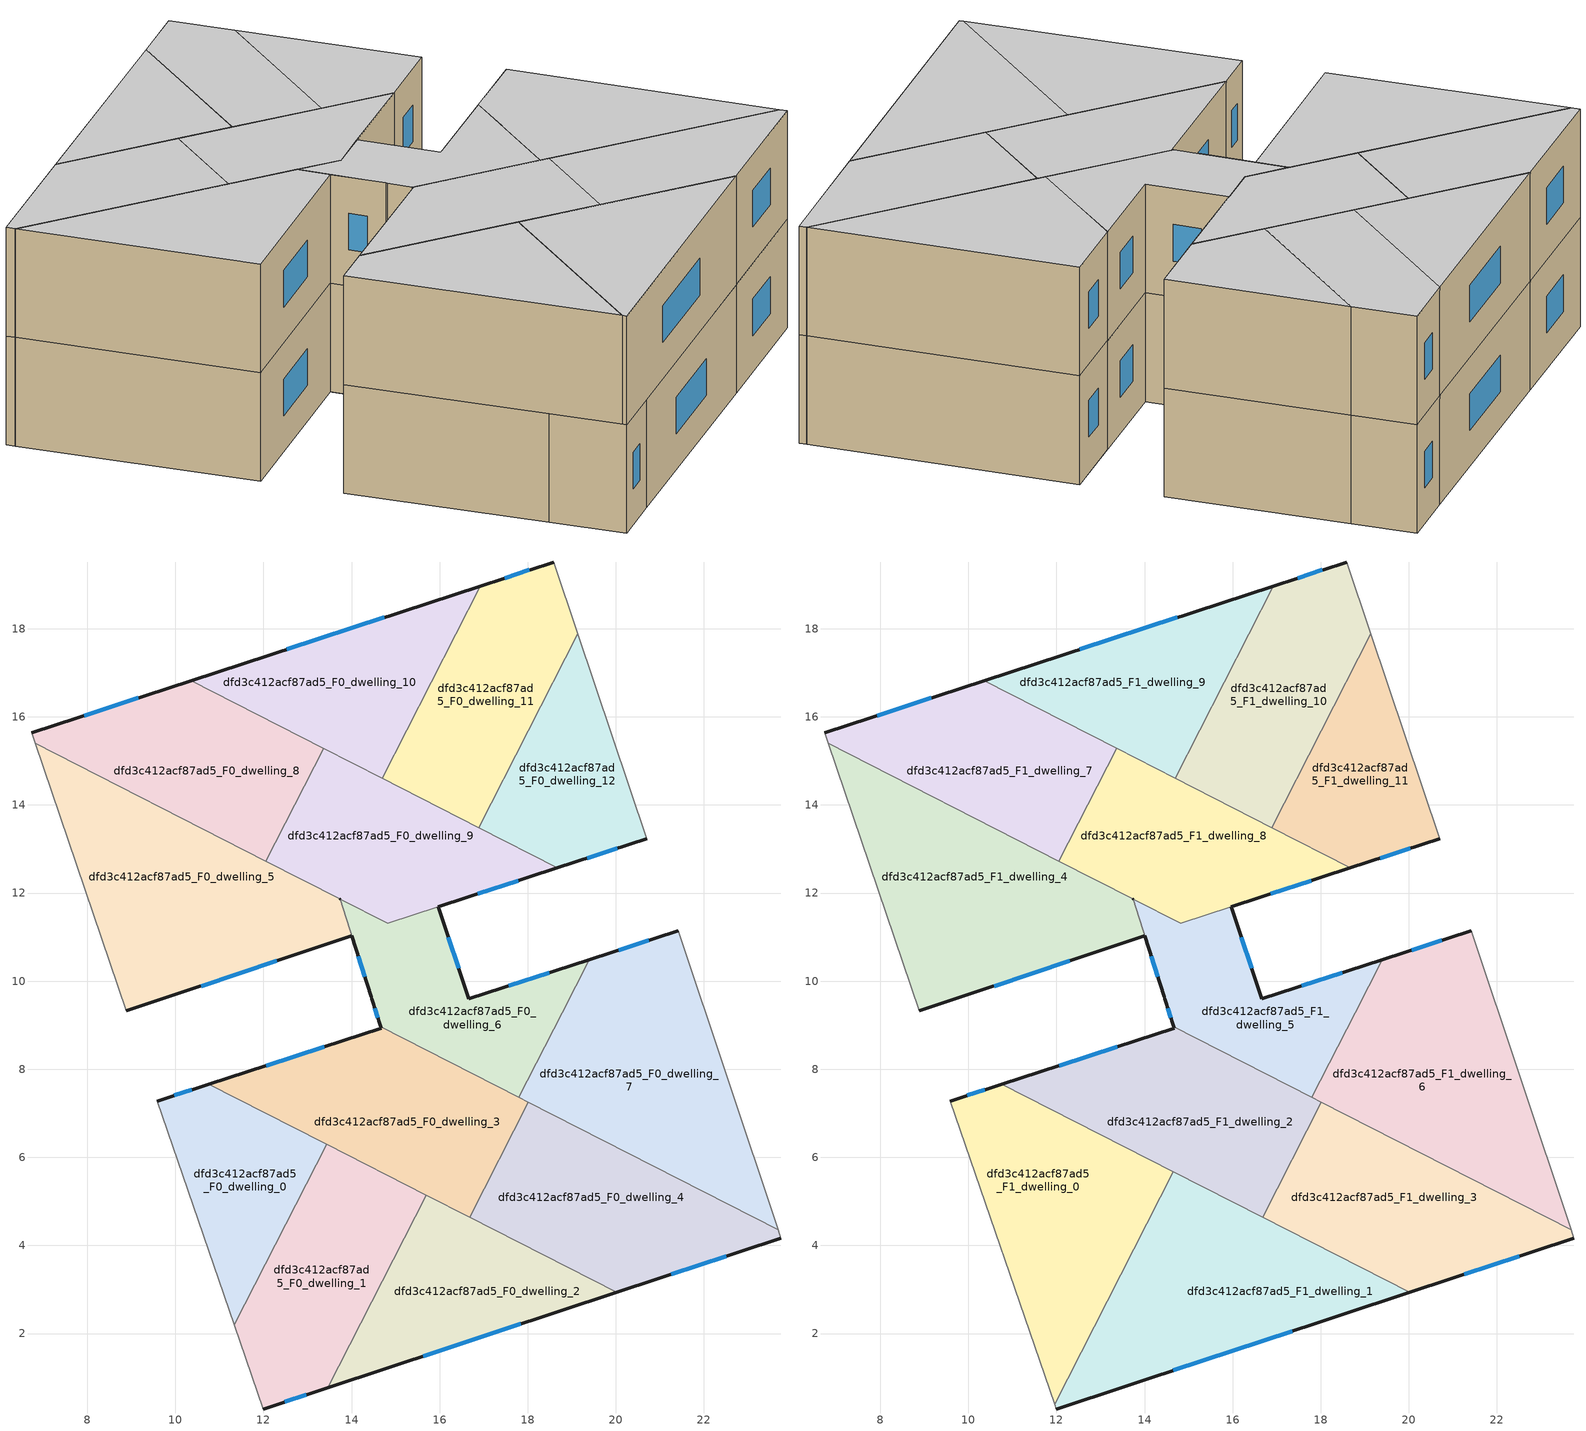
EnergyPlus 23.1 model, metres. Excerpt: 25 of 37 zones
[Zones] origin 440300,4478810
dfd3c412acf87ad5_F0_dwelling_0
 floor ground (EU_floor_Construction): 13.35,6.34 13.43,6.29 11.34,2.2 9.59,7.28 10.76,7.66 z0
 wall outside (EU_wall_Construction): 10.76,7.66 9.59,7.28 z0:3
 wall to dfd3c412acf87ad5_F0_dwelling_1 (EU_wall_Construction): 11.34,2.2 13.43,6.29 z0:3
 wall adiabatic (EU_wall_Construction): 9.59,7.28 11.34,2.2 z0:3
 wall to dfd3c412acf87ad5_F0_dwelling_3 (EU_wall_Construction): 13.43,6.3 13.35,6.34 10.76,7.66 z0:3
 window (EU_Window_Construction): 10.37,7.53 9.98,7.4 z0.99:2.01
dfd3c412acf87ad5_F0_dwelling_1
 floor ground (EU_floor_Construction): 15.69,5.14 13.46,0.77 12,0.29 11.34,2.2 13.43,6.29 z0
 wall outside (EU_wall_Construction): 12,0.29 13.46,0.77 z0:3
 wall adiabatic (EU_wall_Construction): 11.34,2.2 12,0.29 z0:3
 wall to dfd3c412acf87ad5_F0_dwelling_2 (EU_wall_Construction): 13.46,0.77 15.69,5.14 z0:3
 wall to dfd3c412acf87ad5_F0_dwelling_3 (EU_wall_Construction): 15.69,5.14 13.43,6.29 z0:3
 window (EU_Window_Construction): 12.48,0.45 12.97,0.61 z0.99:2.01
dfd3c412acf87ad5_F0_dwelling_10
 floor ground (EU_floor_Construction): 16.92,18.97 14.69,14.61 10.36,16.82 z0
 wall outside (EU_wall_Construction): 16.92,18.97 10.36,16.82 z0:3
 wall to dfd3c412acf87ad5_F0_dwelling_11 (EU_wall_Construction): 14.69,14.61 16.92,18.97 z0:3
 wall to dfd3c412acf87ad5_F0_dwelling_8 (EU_wall_Construction): 10.36,16.82 13.36,15.29 z0:3
 wall to dfd3c412acf87ad5_F0_dwelling_9 (EU_wall_Construction): 13.36,15.29 14.69,14.61 z0:3
 window (EU_Window_Construction): 14.75,18.26 12.53,17.53 z0.99:2.01
dfd3c412acf87ad5_F0_dwelling_11
 floor ground (EU_floor_Construction): 18.59,19.52 19.14,17.88 16.89,13.49 14.69,14.61 16.92,18.97 z0
 wall outside (EU_wall_Construction): 18.59,19.52 16.92,18.97 z0:3
 wall adiabatic (EU_wall_Construction): 19.14,17.88 18.59,19.52 z0:3
 wall to dfd3c412acf87ad5_F0_dwelling_12 (EU_wall_Construction): 16.89,13.49 19.14,17.88 z0:3
 wall to dfd3c412acf87ad5_F0_dwelling_9 (EU_wall_Construction): 14.69,14.61 16.89,13.49 z0:3
 window (EU_Window_Construction): 18.03,19.34 17.47,19.15 z0.99:2.01
dfd3c412acf87ad5_F0_dwelling_12
 floor ground (EU_floor_Construction): 19.14,17.88 20.71,13.24 18.67,12.57 16.89,13.49 z0
 wall outside (EU_wall_Construction): 18.67,12.57 20.71,13.24 z0:3
 wall adiabatic (EU_wall_Construction): 20.71,13.24 19.14,17.88 z0:3
 wall to dfd3c412acf87ad5_F0_dwelling_9 (EU_wall_Construction): 16.89,13.49 18.67,12.57 z0:3
 window (EU_Window_Construction): 19.35,12.79 20.03,13.02 z0.99:2.01
dfd3c412acf87ad5_F0_dwelling_2
 floor ground (EU_floor_Construction): 20.02,2.93 13.46,0.77 15.69,5.14 z0
 wall outside (EU_wall_Construction): 13.46,0.77 20.02,2.93 z0:3
 wall to dfd3c412acf87ad5_F0_dwelling_4 (EU_wall_Construction): 20.02,2.93 16.68,4.64 z0:3
 wall to dfd3c412acf87ad5_F0_dwelling_3 (EU_wall_Construction): 16.68,4.64 15.69,5.14 z0:3
 window (EU_Window_Construction): 15.63,1.49 17.84,2.22 z0.99:2.01
dfd3c412acf87ad5_F0_dwelling_3
 floor ground (EU_floor_Construction): 18.02,7.25 16.68,4.64 10.76,7.66 14.67,8.93 14.66,8.96 z0
 wall outside (EU_wall_Construction): 14.66,8.96 14.67,8.93 10.76,7.66 z0:3
 wall to dfd3c412acf87ad5_F0_dwelling_4 (EU_wall_Construction): 16.68,4.64 18.02,7.25 z0:3
 wall to dfd3c412acf87ad5_F0_dwelling_6 (EU_wall_Construction): 17.8,7.36 14.66,8.96 z0:3
 wall to dfd3c412acf87ad5_F0_dwelling_7 (EU_wall_Construction): 18.02,7.25 17.8,7.36 z0:3
 window (EU_Window_Construction): 13.37,8.51 12.06,8.08 z0.99:2.01
dfd3c412acf87ad5_F0_dwelling_4
 floor ground (EU_floor_Construction): 23.68,4.35 23.75,4.17 20.02,2.93 16.68,4.64 18.02,7.25 z0
 wall outside (EU_wall_Construction): 20.02,2.93 23.75,4.17 z0:3
 wall adiabatic (EU_wall_Construction): 23.75,4.17 23.68,4.35 z0:3
 wall to dfd3c412acf87ad5_F0_dwelling_7 (EU_wall_Construction): 23.68,4.35 18.02,7.25 z0:3
 window (EU_Window_Construction): 21.25,3.34 22.51,3.76 z0.99:2.01
dfd3c412acf87ad5_F0_dwelling_5
 floor ground (EU_floor_Construction): 13.74,11.87 14.46,9.6 14.44,9.64 14,11.03 8.89,9.33 6.82,15.4 z0
 wall outside (EU_wall_Construction): 8.89,9.33 14,11.03 14.44,9.64 14.46,9.6 z0:3; 13.74,11.86,3 13.74,11.86,0 13.74,11.87,0
 wall adiabatic (EU_wall_Construction): 6.82,15.4 8.89,9.33 z0:3
 wall to dfd3c412acf87ad5_F0_dwelling_8 (EU_wall_Construction): 12.05,12.72 6.82,15.4 z0:3
 wall to dfd3c412acf87ad5_F0_dwelling_6 (EU_wall_Construction): 14.46,9.6 13.74,11.86 z0:3
 wall to dfd3c412acf87ad5_F0_dwelling_9 (EU_wall_Construction): 13.74,11.87 12.05,12.72 z0:3
 window (EU_Window_Construction): 10.58,9.89 12.31,10.46 / 14.15,10.57 14.3,10.1 z0.99:2.01
dfd3c412acf87ad5_F0_dwelling_6
 floor ground (EU_floor_Construction): 19.4,10.49 17.8,7.36 14.66,8.96 14.46,9.6 13.74,11.86 14.82,11.31 15.97,11.69 16.66,9.6 z0
 wall outside (EU_wall_Construction): 14.46,9.6 14.66,8.96 / 19.4,10.49 16.66,9.6 15.97,11.69 z0:3
 wall to dfd3c412acf87ad5_F0_dwelling_7 (EU_wall_Construction): 17.8,7.36 18.78,9.28 / 18.78,9.29 19.4,10.49 z0:3; 18.78,9.29,2.98 18.78,9.28,0 18.78,9.29,0
 wall to dfd3c412acf87ad5_F0_dwelling_9 (EU_wall_Construction): 15.97,11.69 14.82,11.31 13.74,11.86 z0:3
 window (EU_Window_Construction): 14.53,9.39 14.6,9.17 / 16.43,10.29 16.2,10.99 / 18.49,10.19 17.57,9.89 z0.99:2.01
dfd3c412acf87ad5_F0_dwelling_7
 floor ground (EU_floor_Construction): 21.42,11.14 23.68,4.35 17.8,7.36 19.4,10.49 z0
 wall outside (EU_wall_Construction): 21.42,11.14 19.4,10.49 z0:3
 wall adiabatic (EU_wall_Construction): 23.68,4.35 21.42,11.14 z0:3
 window (EU_Window_Construction): 20.75,10.93 20.07,10.71 z0.99:2.01
dfd3c412acf87ad5_F0_dwelling_8
 floor ground (EU_floor_Construction): 13.36,15.29 12.05,12.72 6.82,15.4 6.74,15.64 10.36,16.82 z0
 wall outside (EU_wall_Construction): 10.36,16.82 6.74,15.64 z0:3
 wall adiabatic (EU_wall_Construction): 6.74,15.64 6.82,15.4 z0:3
 wall to dfd3c412acf87ad5_F0_dwelling_9 (EU_wall_Construction): 12.05,12.72 13.36,15.29 z0:3
 window (EU_Window_Construction): 9.16,16.43 7.94,16.03 z0.99:2.01
dfd3c412acf87ad5_F0_dwelling_9
 floor ground (EU_floor_Construction): 18.67,12.57 14.82,11.31 12.05,12.72 13.36,15.29 z0
 wall outside (EU_wall_Construction): 15.97,11.69 18.67,12.57 z0:3; 13.74,11.87,3 13.74,11.87,0 13.74,11.86,3
 window (EU_Window_Construction): 16.87,11.98 17.78,12.28 z0.99:2.01
dfd3c412acf87ad5_F1_dwelling_0
 floor to dfd3c412acf87ad5_F0_dwelling_0 (EU_floor_Construction): 13.35,6.34 13.43,6.29 11.34,2.2 9.59,7.28 10.76,7.66 z3
 floor to dfd3c412acf87ad5_F0_dwelling_1 (EU_floor_Construction): 14.65,5.67 11.96,0.4 11.34,2.2 13.43,6.29 z3
 wall outside (EU_wall_Construction): 10.76,7.66 9.59,7.28 z3:6
 wall to dfd3c412acf87ad5_F1_dwelling_1 (EU_wall_Construction): 11.96,0.4 14.66,5.67 z3:6
 wall adiabatic (EU_wall_Construction): 9.59,7.28 11.96,0.4 z3:6
 wall to dfd3c412acf87ad5_F1_dwelling_2 (EU_wall_Construction): 14.66,5.67 10.76,7.66 z3:6
 window (EU_Window_Construction): 10.37,7.53 9.98,7.4 z3.99:5.01
 ceiling to dfd3c412acf87ad5_F2_dwelling_0 (EU_floor_Construction): 11.96,0.4 14.66,5.67 10.76,7.66 9.59,7.28 z6
dfd3c412acf87ad5_F1_dwelling_1
 floor to dfd3c412acf87ad5_F0_dwelling_1 (EU_floor_Construction): 15.69,5.14 13.46,0.77 12,0.29 11.96,0.4 14.65,5.67 z3
 floor to dfd3c412acf87ad5_F0_dwelling_2 (EU_floor_Construction): 20.02,2.93 13.46,0.77 15.69,5.14 z3
 wall outside (EU_wall_Construction): 12,0.29 20.02,2.93 z3:6
 wall adiabatic (EU_wall_Construction): 11.96,0.4 12,0.29 z3:6
 wall to dfd3c412acf87ad5_F1_dwelling_3 (EU_wall_Construction): 20.02,2.93 16.68,4.64 z3:6
 wall to dfd3c412acf87ad5_F1_dwelling_2 (EU_wall_Construction): 16.68,4.64 14.65,5.67 z3:6
 window (EU_Window_Construction): 14.66,1.16 17.36,2.06 z3.99:5.01
 ceiling to dfd3c412acf87ad5_F2_dwelling_1 (EU_floor_Construction): 20.02,2.93 14.66,5.67 11.96,0.4 12,0.29 z6
dfd3c412acf87ad5_F1_dwelling_10
 floor to dfd3c412acf87ad5_F0_dwelling_11 (EU_floor_Construction): 18.59,19.52 19.14,17.88 16.89,13.49 14.69,14.61 16.92,18.97 z3
 wall outside (EU_wall_Construction): 18.59,19.52 16.92,18.97 z3:6
 wall to dfd3c412acf87ad5_F1_dwelling_9 (EU_wall_Construction): 16.92,18.97 14.69,14.61 z3:6
 wall adiabatic (EU_wall_Construction): 19.14,17.88 18.59,19.52 z3:6
 wall to dfd3c412acf87ad5_F1_dwelling_11 (EU_wall_Construction): 16.89,13.49 19.14,17.88 z3:6
 wall to dfd3c412acf87ad5_F1_dwelling_8 (EU_wall_Construction): 14.69,14.61 16.89,13.49 z3:6
 window (EU_Window_Construction): 18.03,19.34 17.47,19.15 z3.99:5.01
 ceiling to dfd3c412acf87ad5_F2_dwelling_10 (EU_floor_Construction): 16.89,13.49 19.14,17.88 18.59,19.52 16.92,18.97 14.69,14.61 z6
dfd3c412acf87ad5_F1_dwelling_11
 floor to dfd3c412acf87ad5_F0_dwelling_12 (EU_floor_Construction): 19.14,17.88 20.71,13.24 18.67,12.57 16.89,13.49 z3
 wall outside (EU_wall_Construction): 18.67,12.57 20.71,13.24 z3:6
 wall adiabatic (EU_wall_Construction): 20.71,13.24 19.14,17.88 z3:6
 wall to dfd3c412acf87ad5_F1_dwelling_8 (EU_wall_Construction): 16.89,13.49 18.67,12.57 z3:6
 window (EU_Window_Construction): 19.35,12.79 20.03,13.02 z3.99:5.01
 ceiling to dfd3c412acf87ad5_F2_dwelling_11 (EU_floor_Construction): 20.71,13.24 19.14,17.88 16.89,13.49 18.67,12.57 z6
dfd3c412acf87ad5_F1_dwelling_2
 floor to dfd3c412acf87ad5_F0_dwelling_3 (EU_floor_Construction): 18.02,7.25 16.68,4.64 10.76,7.66 14.67,8.93 14.66,8.96 z3
 wall outside (EU_wall_Construction): 14.66,8.96 14.67,8.93 10.76,7.66 z3:6
 wall to dfd3c412acf87ad5_F1_dwelling_3 (EU_wall_Construction): 16.68,4.64 18.02,7.25 z3:6
 wall to dfd3c412acf87ad5_F1_dwelling_5 (EU_wall_Construction): 17.8,7.36 14.66,8.96 z3:6
 wall to dfd3c412acf87ad5_F1_dwelling_6 (EU_wall_Construction): 18.02,7.25 17.8,7.36 z3:6
 window (EU_Window_Construction): 13.37,8.51 12.06,8.08 z3.99:5.01
 ceiling to dfd3c412acf87ad5_F2_dwelling_2 (EU_floor_Construction): 16.68,4.64 18.02,7.25 14.66,8.96 14.67,8.93 10.76,7.66 z6
dfd3c412acf87ad5_F1_dwelling_3
 floor to dfd3c412acf87ad5_F0_dwelling_4 (EU_floor_Construction): 23.68,4.35 23.75,4.17 20.02,2.93 16.68,4.64 18.02,7.25 z3
 wall outside (EU_wall_Construction): 20.02,2.93 23.75,4.17 z3:6
 wall adiabatic (EU_wall_Construction): 23.75,4.17 23.68,4.35 z3:6
 wall to dfd3c412acf87ad5_F1_dwelling_6 (EU_wall_Construction): 23.68,4.35 18.02,7.25 z3:6
 window (EU_Window_Construction): 21.25,3.34 22.51,3.76 z3.99:5.01
 ceiling to dfd3c412acf87ad5_F2_dwelling_3 (EU_floor_Construction): 23.75,4.17 23.68,4.35 18.02,7.25 16.68,4.64 20.02,2.93 z6
dfd3c412acf87ad5_F1_dwelling_4
 floor to dfd3c412acf87ad5_F0_dwelling_5 (EU_floor_Construction): 13.74,11.87 14.44,9.64 14,11.03 8.89,9.33 6.82,15.4 z3
 wall outside (EU_wall_Construction): 8.89,9.33 14,11.03 14.44,9.64 / 14.46,9.6 14.44,9.64 z3:6; 13.74,11.86,6 13.74,11.86,3 13.74,11.87,3
 wall adiabatic (EU_wall_Construction): 6.82,15.4 8.89,9.33 z3:6
 wall to dfd3c412acf87ad5_F1_dwelling_7 (EU_wall_Construction): 12.05,12.72 6.82,15.4 z3:6
 wall to dfd3c412acf87ad5_F1_dwelling_5 (EU_wall_Construction): 14.46,9.6 13.74,11.86 z3:6
 wall to dfd3c412acf87ad5_F1_dwelling_8 (EU_wall_Construction): 13.74,11.87 12.05,12.72 z3:6
 window (EU_Window_Construction): 10.58,9.89 12.31,10.46 / 14.15,10.57 14.3,10.1 z3.99:5.01
 ceiling to dfd3c412acf87ad5_F2_dwelling_4 (EU_floor_Construction): 14.46,9.6 13.74,11.86 6.82,15.4 8.89,9.33 14,11.03 14.44,9.64 z6
dfd3c412acf87ad5_F1_dwelling_5
 floor to dfd3c412acf87ad5_F0_dwelling_6 (EU_floor_Construction): 19.4,10.49 17.8,7.36 14.66,8.96 14.46,9.6 13.74,11.86 14.82,11.31 15.97,11.69 16.66,9.6 z3
 wall outside (EU_wall_Construction): 14.46,9.6 14.66,8.96 / 19.4,10.49 16.66,9.6 15.97,11.69 z3:6
 wall to dfd3c412acf87ad5_F1_dwelling_6 (EU_wall_Construction): 17.8,7.36 18.78,9.28 / 18.78,9.29 19.4,10.49 z3:6; 18.78,9.29,5.98 18.78,9.28,3 18.78,9.29,3
 wall to dfd3c412acf87ad5_F1_dwelling_8 (EU_wall_Construction): 15.97,11.69 14.82,11.31 13.74,11.86 z3:6
 window (EU_Window_Construction): 14.53,9.39 14.6,9.17 / 16.43,10.29 16.2,10.99 / 18.49,10.19 17.57,9.89 z3.99:5.01
 ceiling to dfd3c412acf87ad5_F2_dwelling_5 (EU_floor_Construction): 17.8,7.36 19.4,10.49 16.66,9.6 15.97,11.69 14.82,11.31 13.74,11.86 14.46,9.6 14.66,8.96 z6
dfd3c412acf87ad5_F1_dwelling_6
 floor to dfd3c412acf87ad5_F0_dwelling_7 (EU_floor_Construction): 21.42,11.14 23.68,4.35 17.8,7.36 19.4,10.49 z3
 wall outside (EU_wall_Construction): 21.42,11.14 19.4,10.49 z3:6
 wall adiabatic (EU_wall_Construction): 23.68,4.35 21.42,11.14 z3:6
 window (EU_Window_Construction): 20.75,10.93 20.07,10.71 z3.99:5.01
 ceiling to dfd3c412acf87ad5_F2_dwelling_6 (EU_floor_Construction): 23.68,4.35 21.42,11.14 19.4,10.49 17.8,7.36 z6
dfd3c412acf87ad5_F1_dwelling_7
 floor to dfd3c412acf87ad5_F0_dwelling_8 (EU_floor_Construction): 13.36,15.29 12.05,12.72 6.82,15.4 6.74,15.64 10.36,16.82 z3
 wall outside (EU_wall_Construction): 10.36,16.82 6.74,15.64 z3:6
 wall adiabatic (EU_wall_Construction): 6.74,15.64 6.82,15.4 z3:6
 wall to dfd3c412acf87ad5_F1_dwelling_8 (EU_wall_Construction): 12.05,12.72 13.36,15.29 z3:6
 wall to dfd3c412acf87ad5_F1_dwelling_9 (EU_wall_Construction): 13.36,15.29 10.36,16.82 z3:6
 window (EU_Window_Construction): 9.16,16.43 7.94,16.03 z3.99:5.01
 ceiling to dfd3c412acf87ad5_F2_dwelling_7 (EU_floor_Construction): 12.05,12.72 13.36,15.29 10.36,16.82 6.74,15.64 6.82,15.4 z6
dfd3c412acf87ad5_F1_dwelling_8
 floor to dfd3c412acf87ad5_F0_dwelling_9 (EU_floor_Construction): 18.67,12.57 14.82,11.31 12.05,12.72 13.36,15.29 z3
 wall outside (EU_wall_Construction): 15.97,11.69 18.67,12.57 z3:6; 13.74,11.87,6 13.74,11.87,3 13.74,11.86,6
 wall to dfd3c412acf87ad5_F1_dwelling_9 (EU_wall_Construction): 14.69,14.61 13.36,15.29 z3:6
 window (EU_Window_Construction): 16.87,11.98 17.78,12.28 z3.99:5.01
 ceiling to dfd3c412acf87ad5_F2_dwelling_8 (EU_floor_Construction): 18.67,12.57 13.36,15.29 12.05,12.72 14.82,11.31 z6
dfd3c412acf87ad5_F1_dwelling_9
 floor to dfd3c412acf87ad5_F0_dwelling_10 (EU_floor_Construction): 16.92,18.97 14.69,14.61 10.36,16.82 z3
 wall outside (EU_wall_Construction): 16.92,18.97 10.36,16.82 z3:6
 window (EU_Window_Construction): 14.75,18.26 12.53,17.53 z3.99:5.01
 ceiling to dfd3c412acf87ad5_F2_dwelling_9 (EU_floor_Construction): 14.69,14.61 16.92,18.97 10.36,16.82 z6
[Building]
EU S2 Campaign: North Axis=0; Terrain=City; Solar Distribution=FullExterior
[Site:Location]
Madrid: Latitude=40.5; Longitude=-3.5; Time Zone=1; Elevation=609
[SizingPeriod:WeatherFileDays]
AnnualSizingPeriod: Begin Month=1; Begin Day of Month=1; End Month=12; End Day of Month=31; Day of Week for Start Day=Monday; Use Weather File Daylight Saving Period=No; Use Weather File Rain and Snow Indicators=No
[MATERIAL]
EU_InternalMass_Material: Roughness=MediumRough; Thickness=0.1; Conductivity=1; Density=1800; Specific Heat=900; Thermal Absorptance=0.9; Solar Absorptance=0.7; Visible Absorptance=0.7
[MATERIAL:NOMASS] Roughness=MediumRough; Thermal Absorptance=0.9; Solar Absorptance=0.7; Visible Absorptance=0.7
Name | Thermal Resistance
EU_wall_NoMass | 0.609216
EU_floor_NoMass | 0.568163
[WINDOWMATERIAL:SIMPLEGLAZINGSYSTEM]
EU_Window_SimpleGlazing: UFactor=5.50606; Solar Heat Gain Coefficient=0.85; Visible Transmittance=0.85
[CONSTRUCTION]
EU_wall_Construction: EU_wall_NoMass
EU_floor_Construction: EU_floor_NoMass
EU_InternalMass_Construction: EU_InternalMass_Material
EU_Window_Construction: EU_Window_SimpleGlazing
[ZONE] Type=1; Multiplier=1; Ceiling Height=autocalculate; Floor Area=autocalculate; Part of Total Floor Area=Yes
Name | Volume
dfd3c412acf87ad5_F0_dwelling_0 | 30.7119
dfd3c412acf87ad5_F1_dwelling_0 | 52.3524
dfd3c412acf87ad5_F0_dwelling_1 | 40.8398
dfd3c412acf87ad5_F1_dwelling_1 | 54.9855
dfd3c412acf87ad5_F0_dwelling_10; dfd3c412acf87ad5_F1_dwelling_9 | 35.7762
dfd3c412acf87ad5_F1_dwelling_10; dfd3c412acf87ad5_F0_dwelling_11 | 40.9603
dfd3c412acf87ad5_F1_dwelling_11; dfd3c412acf87ad5_F0_dwelling_12 | 30.5856
dfd3c412acf87ad5_F0_dwelling_2 | 35.7821
dfd3c412acf87ad5_F1_dwelling_2; dfd3c412acf87ad5_F0_dwelling_3 | 45.6394
dfd3c412acf87ad5_F1_dwelling_3; dfd3c412acf87ad5_F0_dwelling_4 | 45.6343
dfd3c412acf87ad5_F1_dwelling_4; dfd3c412acf87ad5_F0_dwelling_5 | 59.1749
dfd3c412acf87ad5_F1_dwelling_5; dfd3c412acf87ad5_F0_dwelling_6 | 33.2666
dfd3c412acf87ad5_F1_dwelling_6; dfd3c412acf87ad5_F0_dwelling_7 | 57.6687
dfd3c412acf87ad5_F1_dwelling_7; dfd3c412acf87ad5_F0_dwelling_8 | 41.3639
dfd3c412acf87ad5_F1_dwelling_8; dfd3c412acf87ad5_F0_dwelling_9 | 39.1556
[INTERNALMASS] Construction=EU_InternalMass_Construction
Name | Zone or ZoneList | Surface Area
dfd3c412acf87ad5_F0_dwelling_0_EU_InternalMass | dfd3c412acf87ad5_F0_dwelling_0 | 10.2357
dfd3c412acf87ad5_F0_dwelling_1_EU_InternalMass | dfd3c412acf87ad5_F0_dwelling_1 | 13.6149
dfd3c412acf87ad5_F0_dwelling_2_EU_InternalMass | dfd3c412acf87ad5_F0_dwelling_2 | 11.9273
dfd3c412acf87ad5_F0_dwelling_3_EU_InternalMass | dfd3c412acf87ad5_F0_dwelling_3 | 15.2132
dfd3c412acf87ad5_F0_dwelling_4_EU_InternalMass | dfd3c412acf87ad5_F0_dwelling_4 | 15.2113
dfd3c412acf87ad5_F0_dwelling_5_EU_InternalMass | dfd3c412acf87ad5_F0_dwelling_5 | 19.7375
dfd3c412acf87ad5_F0_dwelling_6_EU_InternalMass | dfd3c412acf87ad5_F0_dwelling_6 | 11.0889
dfd3c412acf87ad5_F0_dwelling_7_EU_InternalMass | dfd3c412acf87ad5_F0_dwelling_7 | 19.2234
dfd3c412acf87ad5_F0_dwelling_8_EU_InternalMass | dfd3c412acf87ad5_F0_dwelling_8 | 13.7879
dfd3c412acf87ad5_F0_dwelling_9_EU_InternalMass | dfd3c412acf87ad5_F0_dwelling_9 | 13.0509
dfd3c412acf87ad5_F0_dwelling_10_EU_InternalMass | dfd3c412acf87ad5_F0_dwelling_10 | 11.9254
dfd3c412acf87ad5_F0_dwelling_11_EU_InternalMass | dfd3c412acf87ad5_F0_dwelling_11 | 13.6533
dfd3c412acf87ad5_F0_dwelling_12_EU_InternalMass | dfd3c412acf87ad5_F0_dwelling_12 | 10.1951
dfd3c412acf87ad5_F1_dwelling_0_EU_InternalMass | dfd3c412acf87ad5_F1_dwelling_0 | 17.4506
dfd3c412acf87ad5_F1_dwelling_1_EU_InternalMass | dfd3c412acf87ad5_F1_dwelling_1 | 18.3284
dfd3c412acf87ad5_F1_dwelling_2_EU_InternalMass | dfd3c412acf87ad5_F1_dwelling_2 | 15.2132
dfd3c412acf87ad5_F1_dwelling_3_EU_InternalMass | dfd3c412acf87ad5_F1_dwelling_3 | 15.2113
dfd3c412acf87ad5_F1_dwelling_4_EU_InternalMass | dfd3c412acf87ad5_F1_dwelling_4 | 19.7375
dfd3c412acf87ad5_F1_dwelling_5_EU_InternalMass | dfd3c412acf87ad5_F1_dwelling_5 | 11.0889
dfd3c412acf87ad5_F1_dwelling_6_EU_InternalMass | dfd3c412acf87ad5_F1_dwelling_6 | 19.2234
dfd3c412acf87ad5_F1_dwelling_7_EU_InternalMass | dfd3c412acf87ad5_F1_dwelling_7 | 13.7879
dfd3c412acf87ad5_F1_dwelling_8_EU_InternalMass | dfd3c412acf87ad5_F1_dwelling_8 | 13.0509
dfd3c412acf87ad5_F1_dwelling_9_EU_InternalMass | dfd3c412acf87ad5_F1_dwelling_9 | 11.9254
dfd3c412acf87ad5_F1_dwelling_10_EU_InternalMass | dfd3c412acf87ad5_F1_dwelling_10 | 13.6533
dfd3c412acf87ad5_F1_dwelling_11_EU_InternalMass | dfd3c412acf87ad5_F1_dwelling_11 | 10.1951
[OTHEREQUIPMENT] Fuel Type=Electricity; Design Level Calculation Method=Watts/Area; Power per Zone Floor Area=1; Fraction Latent=0; Fraction Radiant=0; Fraction Lost=0; Carbon Dioxide Generation Rate=0; EndUse Subcategory=EU_Step8_InternalGains
Name | Zone or ZoneList or Space or SpaceList | Schedule
EU_Step8_InternalGain_dfd3c412acf87ad5_F0_dwelling_0_f000 | dfd3c412acf87ad5_F0_dwelling_0 | EU_Step8_GainSchedule_dfd3c412acf87ad5_F0_dwelling_0_f000
EU_Step8_InternalGain_dfd3c412acf87ad5_F0_dwelling_1_f000 | dfd3c412acf87ad5_F0_dwelling_1 | EU_Step8_GainSchedule_dfd3c412acf87ad5_F0_dwelling_1_f000
EU_Step8_InternalGain_dfd3c412acf87ad5_F0_dwelling_2_f000 | dfd3c412acf87ad5_F0_dwelling_2 | EU_Step8_GainSchedule_dfd3c412acf87ad5_F0_dwelling_2_f000
EU_Step8_InternalGain_dfd3c412acf87ad5_F0_dwelling_3_f000 | dfd3c412acf87ad5_F0_dwelling_3 | EU_Step8_GainSchedule_dfd3c412acf87ad5_F0_dwelling_3_f000
EU_Step8_InternalGain_dfd3c412acf87ad5_F0_dwelling_4_f000 | dfd3c412acf87ad5_F0_dwelling_4 | EU_Step8_GainSchedule_dfd3c412acf87ad5_F0_dwelling_4_f000
EU_Step8_InternalGain_dfd3c412acf87ad5_F0_dwelling_5_f000 | dfd3c412acf87ad5_F0_dwelling_5 | EU_Step8_GainSchedule_dfd3c412acf87ad5_F0_dwelling_5_f000
EU_Step8_InternalGain_dfd3c412acf87ad5_F0_dwelling_6_f000 | dfd3c412acf87ad5_F0_dwelling_6 | EU_Step8_GainSchedule_dfd3c412acf87ad5_F0_dwelling_6_f000
EU_Step8_InternalGain_dfd3c412acf87ad5_F0_dwelling_7_f000 | dfd3c412acf87ad5_F0_dwelling_7 | EU_Step8_GainSchedule_dfd3c412acf87ad5_F0_dwelling_7_f000
EU_Step8_InternalGain_dfd3c412acf87ad5_F0_dwelling_8_f000 | dfd3c412acf87ad5_F0_dwelling_8 | EU_Step8_GainSchedule_dfd3c412acf87ad5_F0_dwelling_8_f000
EU_Step8_InternalGain_dfd3c412acf87ad5_F0_dwelling_9_f000 | dfd3c412acf87ad5_F0_dwelling_9 | EU_Step8_GainSchedule_dfd3c412acf87ad5_F0_dwelling_9_f000
EU_Step8_InternalGain_dfd3c412acf87ad5_F0_dwelling_10_f000 | dfd3c412acf87ad5_F0_dwelling_10 | EU_Step8_GainSchedule_dfd3c412acf87ad5_F0_dwelling_10_f000
EU_Step8_InternalGain_dfd3c412acf87ad5_F0_dwelling_11_f000 | dfd3c412acf87ad5_F0_dwelling_11 | EU_Step8_GainSchedule_dfd3c412acf87ad5_F0_dwelling_11_f000
EU_Step8_InternalGain_dfd3c412acf87ad5_F0_dwelling_12_f000 | dfd3c412acf87ad5_F0_dwelling_12 | EU_Step8_GainSchedule_dfd3c412acf87ad5_F0_dwelling_12_f000
EU_Step8_InternalGain_dfd3c412acf87ad5_F1_dwelling_0_f000 | dfd3c412acf87ad5_F1_dwelling_0 | EU_Step8_GainSchedule_dfd3c412acf87ad5_F1_dwelling_0_f000
EU_Step8_InternalGain_dfd3c412acf87ad5_F1_dwelling_1_f000 | dfd3c412acf87ad5_F1_dwelling_1 | EU_Step8_GainSchedule_dfd3c412acf87ad5_F1_dwelling_1_f000
EU_Step8_InternalGain_dfd3c412acf87ad5_F1_dwelling_2_f000 | dfd3c412acf87ad5_F1_dwelling_2 | EU_Step8_GainSchedule_dfd3c412acf87ad5_F1_dwelling_2_f000
EU_Step8_InternalGain_dfd3c412acf87ad5_F1_dwelling_3_f000 | dfd3c412acf87ad5_F1_dwelling_3 | EU_Step8_GainSchedule_dfd3c412acf87ad5_F1_dwelling_3_f000
EU_Step8_InternalGain_dfd3c412acf87ad5_F1_dwelling_4_f000 | dfd3c412acf87ad5_F1_dwelling_4 | EU_Step8_GainSchedule_dfd3c412acf87ad5_F1_dwelling_4_f000
EU_Step8_InternalGain_dfd3c412acf87ad5_F1_dwelling_5_f000 | dfd3c412acf87ad5_F1_dwelling_5 | EU_Step8_GainSchedule_dfd3c412acf87ad5_F1_dwelling_5_f000
EU_Step8_InternalGain_dfd3c412acf87ad5_F1_dwelling_6_f000 | dfd3c412acf87ad5_F1_dwelling_6 | EU_Step8_GainSchedule_dfd3c412acf87ad5_F1_dwelling_6_f000
EU_Step8_InternalGain_dfd3c412acf87ad5_F1_dwelling_7_f000 | dfd3c412acf87ad5_F1_dwelling_7 | EU_Step8_GainSchedule_dfd3c412acf87ad5_F1_dwelling_7_f000
EU_Step8_InternalGain_dfd3c412acf87ad5_F1_dwelling_8_f000 | dfd3c412acf87ad5_F1_dwelling_8 | EU_Step8_GainSchedule_dfd3c412acf87ad5_F1_dwelling_8_f000
EU_Step8_InternalGain_dfd3c412acf87ad5_F1_dwelling_9_f000 | dfd3c412acf87ad5_F1_dwelling_9 | EU_Step8_GainSchedule_dfd3c412acf87ad5_F1_dwelling_9_f000
EU_Step8_InternalGain_dfd3c412acf87ad5_F1_dwelling_10_f000 | dfd3c412acf87ad5_F1_dwelling_10 | EU_Step8_GainSchedule_dfd3c412acf87ad5_F1_dwelling_10_f000
EU_Step8_InternalGain_dfd3c412acf87ad5_F1_dwelling_11_f000 | dfd3c412acf87ad5_F1_dwelling_11 | EU_Step8_GainSchedule_dfd3c412acf87ad5_F1_dwelling_11_f000
[ZONEVENTILATION:DESIGNFLOWRATE] Schedule=EU_AlwaysOn; Design Flow Rate Calculation Method=AirChanges/Hour; Air Changes per Hour=0.752966; Ventilation Type=Natural; Fan Pressure Rise=0; Fan Total Efficiency=1; Constant Term Coefficient=1; Temperature Term Coefficient=0; Velocity Term Coefficient=0; Velocity Squared Term Coefficient=0; Minimum Indoor Temperature=-100; Maximum Indoor Temperature=100; Delta Temperature=-100; Minimum Outdoor Temperature=-100; Maximum Outdoor Temperature=100; Maximum Wind Speed=40
Name | Zone or ZoneList or Space or SpaceList
EU_ConstantAir_dfd3c412acf87ad5_F0_dwelling_0 | dfd3c412acf87ad5_F0_dwelling_0
EU_ConstantAir_dfd3c412acf87ad5_F0_dwelling_1 | dfd3c412acf87ad5_F0_dwelling_1
EU_ConstantAir_dfd3c412acf87ad5_F0_dwelling_2 | dfd3c412acf87ad5_F0_dwelling_2
EU_ConstantAir_dfd3c412acf87ad5_F0_dwelling_3 | dfd3c412acf87ad5_F0_dwelling_3
EU_ConstantAir_dfd3c412acf87ad5_F0_dwelling_4 | dfd3c412acf87ad5_F0_dwelling_4
EU_ConstantAir_dfd3c412acf87ad5_F0_dwelling_5 | dfd3c412acf87ad5_F0_dwelling_5
EU_ConstantAir_dfd3c412acf87ad5_F0_dwelling_6 | dfd3c412acf87ad5_F0_dwelling_6
EU_ConstantAir_dfd3c412acf87ad5_F0_dwelling_7 | dfd3c412acf87ad5_F0_dwelling_7
EU_ConstantAir_dfd3c412acf87ad5_F0_dwelling_8 | dfd3c412acf87ad5_F0_dwelling_8
EU_ConstantAir_dfd3c412acf87ad5_F0_dwelling_9 | dfd3c412acf87ad5_F0_dwelling_9
EU_ConstantAir_dfd3c412acf87ad5_F0_dwelling_10 | dfd3c412acf87ad5_F0_dwelling_10
EU_ConstantAir_dfd3c412acf87ad5_F0_dwelling_11 | dfd3c412acf87ad5_F0_dwelling_11
EU_ConstantAir_dfd3c412acf87ad5_F0_dwelling_12 | dfd3c412acf87ad5_F0_dwelling_12
EU_ConstantAir_dfd3c412acf87ad5_F1_dwelling_0 | dfd3c412acf87ad5_F1_dwelling_0
EU_ConstantAir_dfd3c412acf87ad5_F1_dwelling_1 | dfd3c412acf87ad5_F1_dwelling_1
EU_ConstantAir_dfd3c412acf87ad5_F1_dwelling_2 | dfd3c412acf87ad5_F1_dwelling_2
EU_ConstantAir_dfd3c412acf87ad5_F1_dwelling_3 | dfd3c412acf87ad5_F1_dwelling_3
EU_ConstantAir_dfd3c412acf87ad5_F1_dwelling_4 | dfd3c412acf87ad5_F1_dwelling_4
EU_ConstantAir_dfd3c412acf87ad5_F1_dwelling_5 | dfd3c412acf87ad5_F1_dwelling_5
EU_ConstantAir_dfd3c412acf87ad5_F1_dwelling_6 | dfd3c412acf87ad5_F1_dwelling_6
EU_ConstantAir_dfd3c412acf87ad5_F1_dwelling_7 | dfd3c412acf87ad5_F1_dwelling_7
EU_ConstantAir_dfd3c412acf87ad5_F1_dwelling_8 | dfd3c412acf87ad5_F1_dwelling_8
EU_ConstantAir_dfd3c412acf87ad5_F1_dwelling_9 | dfd3c412acf87ad5_F1_dwelling_9
EU_ConstantAir_dfd3c412acf87ad5_F1_dwelling_10 | dfd3c412acf87ad5_F1_dwelling_10
EU_ConstantAir_dfd3c412acf87ad5_F1_dwelling_11 | dfd3c412acf87ad5_F1_dwelling_11
[HVACTEMPLATE:THERMOSTAT] Constant Heating Setpoint=20; Constant Cooling Setpoint=50
EU_HeatOnly_dfd3c412acf87ad5_F0_dwelling_0; EU_HeatOnly_dfd3c412acf87ad5_F0_dwelling_1; EU_HeatOnly_dfd3c412acf87ad5_F0_dwelling_2; EU_HeatOnly_dfd3c412acf87ad5_F0_dwelling_3; EU_HeatOnly_dfd3c412acf87ad5_F0_dwelling_4; EU_HeatOnly_dfd3c412acf87ad5_F0_dwelling_5; EU_HeatOnly_dfd3c412acf87ad5_F0_dwelling_6; EU_HeatOnly_dfd3c412acf87ad5_F0_dwelling_7; EU_HeatOnly_dfd3c412acf87ad5_F0_dwelling_8; EU_HeatOnly_dfd3c412acf87ad5_F0_dwelling_9; EU_HeatOnly_dfd3c412acf87ad5_F0_dwelling_10; EU_HeatOnly_dfd3c412acf87ad5_F0_dwelling_11; EU_HeatOnly_dfd3c412acf87ad5_F0_dwelling_12; EU_HeatOnly_dfd3c412acf87ad5_F1_dwelling_0; EU_HeatOnly_dfd3c412acf87ad5_F1_dwelling_1; EU_HeatOnly_dfd3c412acf87ad5_F1_dwelling_2; EU_HeatOnly_dfd3c412acf87ad5_F1_dwelling_3; EU_HeatOnly_dfd3c412acf87ad5_F1_dwelling_4; EU_HeatOnly_dfd3c412acf87ad5_F1_dwelling_5; EU_HeatOnly_dfd3c412acf87ad5_F1_dwelling_6; EU_HeatOnly_dfd3c412acf87ad5_F1_dwelling_7; EU_HeatOnly_dfd3c412acf87ad5_F1_dwelling_8; EU_HeatOnly_dfd3c412acf87ad5_F1_dwelling_9; EU_HeatOnly_dfd3c412acf87ad5_F1_dwelling_10; EU_HeatOnly_dfd3c412acf87ad5_F1_dwelling_11; EU_HeatOnly_dfd3c412acf87ad5_F2_dwelling_0; EU_HeatOnly_dfd3c412acf87ad5_F2_dwelling_1; EU_HeatOnly_dfd3c412acf87ad5_F2_dwelling_2; EU_HeatOnly_dfd3c412acf87ad5_F2_dwelling_3; EU_HeatOnly_dfd3c412acf87ad5_F2_dwelling_4; EU_HeatOnly_dfd3c412acf87ad5_F2_dwelling_5; EU_HeatOnly_dfd3c412acf87ad5_F2_dwelling_6; EU_HeatOnly_dfd3c412acf87ad5_F2_dwelling_7; EU_HeatOnly_dfd3c412acf87ad5_F2_dwelling_8; EU_HeatOnly_dfd3c412acf87ad5_F2_dwelling_9; EU_HeatOnly_dfd3c412acf87ad5_F2_dwelling_10; EU_HeatOnly_dfd3c412acf87ad5_F2_dwelling_11
[HVACTEMPLATE:ZONE:IDEALLOADSAIRSYSTEM] System Availability Schedule=EU_AlwaysOn; Maximum Heating Supply Air Temperature=50; Minimum Cooling Supply Air Temperature=13; Maximum Heating Supply Air Humidity Ratio=0.0156; Minimum Cooling Supply Air Humidity Ratio=0.0077; Heating Limit=NoLimit; Cooling Limit=NoLimit; Heating Availability Schedule=EU_AlwaysOn; Cooling Availability Schedule=EU_CoolingOff; Dehumidification Control Type=ConstantSensibleHeatRatio; Cooling Sensible Heat Ratio=0.7; Dehumidification Setpoint=60; Humidification Control Type=None; Humidification Setpoint=30; Outdoor Air Method=None; Outdoor Air Flow Rate per Person=0.00944; Outdoor Air Flow Rate per Zone Floor Area=0; Outdoor Air Flow Rate per Zone=0; Demand Controlled Ventilation Type=None; Outdoor Air Economizer Type=NoEconomizer; Heat Recovery Type=None; Sensible Heat Recovery Effectiveness=0.7; Latent Heat Recovery Effectiveness=0.65
Name | Template Thermostat
dfd3c412acf87ad5_F0_dwelling_0 | EU_HeatOnly_dfd3c412acf87ad5_F0_dwelling_0
dfd3c412acf87ad5_F0_dwelling_1 | EU_HeatOnly_dfd3c412acf87ad5_F0_dwelling_1
dfd3c412acf87ad5_F0_dwelling_2 | EU_HeatOnly_dfd3c412acf87ad5_F0_dwelling_2
dfd3c412acf87ad5_F0_dwelling_3 | EU_HeatOnly_dfd3c412acf87ad5_F0_dwelling_3
dfd3c412acf87ad5_F0_dwelling_4 | EU_HeatOnly_dfd3c412acf87ad5_F0_dwelling_4
dfd3c412acf87ad5_F0_dwelling_5 | EU_HeatOnly_dfd3c412acf87ad5_F0_dwelling_5
dfd3c412acf87ad5_F0_dwelling_6 | EU_HeatOnly_dfd3c412acf87ad5_F0_dwelling_6
dfd3c412acf87ad5_F0_dwelling_7 | EU_HeatOnly_dfd3c412acf87ad5_F0_dwelling_7
dfd3c412acf87ad5_F0_dwelling_8 | EU_HeatOnly_dfd3c412acf87ad5_F0_dwelling_8
dfd3c412acf87ad5_F0_dwelling_9 | EU_HeatOnly_dfd3c412acf87ad5_F0_dwelling_9
dfd3c412acf87ad5_F0_dwelling_10 | EU_HeatOnly_dfd3c412acf87ad5_F0_dwelling_10
dfd3c412acf87ad5_F0_dwelling_11 | EU_HeatOnly_dfd3c412acf87ad5_F0_dwelling_11
dfd3c412acf87ad5_F0_dwelling_12 | EU_HeatOnly_dfd3c412acf87ad5_F0_dwelling_12
dfd3c412acf87ad5_F1_dwelling_0 | EU_HeatOnly_dfd3c412acf87ad5_F1_dwelling_0
dfd3c412acf87ad5_F1_dwelling_1 | EU_HeatOnly_dfd3c412acf87ad5_F1_dwelling_1
dfd3c412acf87ad5_F1_dwelling_2 | EU_HeatOnly_dfd3c412acf87ad5_F1_dwelling_2
dfd3c412acf87ad5_F1_dwelling_3 | EU_HeatOnly_dfd3c412acf87ad5_F1_dwelling_3
dfd3c412acf87ad5_F1_dwelling_4 | EU_HeatOnly_dfd3c412acf87ad5_F1_dwelling_4
dfd3c412acf87ad5_F1_dwelling_5 | EU_HeatOnly_dfd3c412acf87ad5_F1_dwelling_5
dfd3c412acf87ad5_F1_dwelling_6 | EU_HeatOnly_dfd3c412acf87ad5_F1_dwelling_6
dfd3c412acf87ad5_F1_dwelling_7 | EU_HeatOnly_dfd3c412acf87ad5_F1_dwelling_7
dfd3c412acf87ad5_F1_dwelling_8 | EU_HeatOnly_dfd3c412acf87ad5_F1_dwelling_8
dfd3c412acf87ad5_F1_dwelling_9 | EU_HeatOnly_dfd3c412acf87ad5_F1_dwelling_9
dfd3c412acf87ad5_F1_dwelling_10 | EU_HeatOnly_dfd3c412acf87ad5_F1_dwelling_10
dfd3c412acf87ad5_F1_dwelling_11 | EU_HeatOnly_dfd3c412acf87ad5_F1_dwelling_11
[SIZING:ZONE] Zone Cooling Design Supply Air Temperature Input Method=SupplyAirTemperature; Zone Cooling Design Supply Air Temperature=13; Zone Heating Design Supply Air Temperature Input Method=SupplyAirTemperature; Zone Heating Design Supply Air Temperature=50; Zone Cooling Design Supply Air Humidity Ratio=0.008; Zone Heating Design Supply Air Humidity Ratio=0.008; Cooling Design Air Flow Method=DesignDay; Cooling Design Air Flow Rate=0; Cooling Minimum Air Flow per Zone Floor Area=0.000762; Cooling Minimum Air Flow=0; Cooling Minimum Air Flow Fraction=0.2; Heating Design Air Flow Method=DesignDay; Heating Design Air Flow Rate=0; Heating Maximum Air Flow per Zone Floor Area=0.002032; Heating Maximum Air Flow=0.141576; Heating Maximum Air Flow Fraction=0.3; Account for Dedicated Outdoor Air System=No; Dedicated Outdoor Air System Control Strategy=NeutralSupplyAir; Dedicated Outdoor Air Low Setpoint Temperature for Design=autosize; Dedicated Outdoor Air High Setpoint Temperature for Design=autosize; Zone Load Sizing Method=Sensible Load Only No Latent Load; Zone Latent Cooling Design Supply Air Humidity Ratio Input Method=HumidityRatioDifference; Zone Cooling Design Supply Air Humidity Ratio Difference=0.005; Zone Latent Heating Design Supply Air Humidity Ratio Input Method=HumidityRatioDifference; Zone Humidification Design Supply Air Humidity Ratio Difference=0.005
dfd3c412acf87ad5_F0_dwelling_0; dfd3c412acf87ad5_F0_dwelling_1; dfd3c412acf87ad5_F0_dwelling_2; dfd3c412acf87ad5_F0_dwelling_3; dfd3c412acf87ad5_F0_dwelling_4; dfd3c412acf87ad5_F0_dwelling_5; dfd3c412acf87ad5_F0_dwelling_6; dfd3c412acf87ad5_F0_dwelling_7; dfd3c412acf87ad5_F0_dwelling_8; dfd3c412acf87ad5_F0_dwelling_9; dfd3c412acf87ad5_F0_dwelling_10; dfd3c412acf87ad5_F0_dwelling_11; dfd3c412acf87ad5_F0_dwelling_12; dfd3c412acf87ad5_F1_dwelling_0; dfd3c412acf87ad5_F1_dwelling_1; dfd3c412acf87ad5_F1_dwelling_2; dfd3c412acf87ad5_F1_dwelling_3; dfd3c412acf87ad5_F1_dwelling_4; dfd3c412acf87ad5_F1_dwelling_5; dfd3c412acf87ad5_F1_dwelling_6; dfd3c412acf87ad5_F1_dwelling_7; dfd3c412acf87ad5_F1_dwelling_8; dfd3c412acf87ad5_F1_dwelling_9; dfd3c412acf87ad5_F1_dwelling_10; dfd3c412acf87ad5_F1_dwelling_11
[SCHEDULE:CONSTANT]
Name | Hourly Value
EU_AlwaysOn | 1
EU_CoolingOff | 0
[SCHEDULE:FILE] Column Number=1; Rows to Skip at Top=0; Number of Hours of Data=8760; Column Separator=Comma; Interpolate to Timestep=No; Minutes per Item=60; Adjust Schedule for Daylight Savings=Yes
Name | File
EU_Step8_GainSchedule_dfd3c412acf87ad5_F0_dwelling_0_f000 | ../../schedules/dfd3c412acf87ad5/dfd3c412acf87ad5_F0_dwelling_0_f000_gain.csv
EU_Step8_GainSchedule_dfd3c412acf87ad5_F0_dwelling_1_f000 | ../../schedules/dfd3c412acf87ad5/dfd3c412acf87ad5_F0_dwelling_1_f000_gain.csv
EU_Step8_GainSchedule_dfd3c412acf87ad5_F0_dwelling_2_f000 | ../../schedules/dfd3c412acf87ad5/dfd3c412acf87ad5_F0_dwelling_2_f000_gain.csv
EU_Step8_GainSchedule_dfd3c412acf87ad5_F0_dwelling_3_f000 | ../../schedules/dfd3c412acf87ad5/dfd3c412acf87ad5_F0_dwelling_3_f000_gain.csv
EU_Step8_GainSchedule_dfd3c412acf87ad5_F0_dwelling_4_f000 | ../../schedules/dfd3c412acf87ad5/dfd3c412acf87ad5_F0_dwelling_4_f000_gain.csv
EU_Step8_GainSchedule_dfd3c412acf87ad5_F0_dwelling_5_f000 | ../../schedules/dfd3c412acf87ad5/dfd3c412acf87ad5_F0_dwelling_5_f000_gain.csv
EU_Step8_GainSchedule_dfd3c412acf87ad5_F0_dwelling_6_f000 | ../../schedules/dfd3c412acf87ad5/dfd3c412acf87ad5_F0_dwelling_6_f000_gain.csv
EU_Step8_GainSchedule_dfd3c412acf87ad5_F0_dwelling_7_f000 | ../../schedules/dfd3c412acf87ad5/dfd3c412acf87ad5_F0_dwelling_7_f000_gain.csv
EU_Step8_GainSchedule_dfd3c412acf87ad5_F0_dwelling_8_f000 | ../../schedules/dfd3c412acf87ad5/dfd3c412acf87ad5_F0_dwelling_8_f000_gain.csv
EU_Step8_GainSchedule_dfd3c412acf87ad5_F0_dwelling_9_f000 | ../../schedules/dfd3c412acf87ad5/dfd3c412acf87ad5_F0_dwelling_9_f000_gain.csv
EU_Step8_GainSchedule_dfd3c412acf87ad5_F0_dwelling_10_f000 | ../../schedules/dfd3c412acf87ad5/dfd3c412acf87ad5_F0_dwelling_10_f000_gain.csv
EU_Step8_GainSchedule_dfd3c412acf87ad5_F0_dwelling_11_f000 | ../../schedules/dfd3c412acf87ad5/dfd3c412acf87ad5_F0_dwelling_11_f000_gain.csv
EU_Step8_GainSchedule_dfd3c412acf87ad5_F0_dwelling_12_f000 | ../../schedules/dfd3c412acf87ad5/dfd3c412acf87ad5_F0_dwelling_12_f000_gain.csv
EU_Step8_GainSchedule_dfd3c412acf87ad5_F1_dwelling_0_f000 | ../../schedules/dfd3c412acf87ad5/dfd3c412acf87ad5_F1_dwelling_0_f000_gain.csv
EU_Step8_GainSchedule_dfd3c412acf87ad5_F1_dwelling_1_f000 | ../../schedules/dfd3c412acf87ad5/dfd3c412acf87ad5_F1_dwelling_1_f000_gain.csv
EU_Step8_GainSchedule_dfd3c412acf87ad5_F1_dwelling_2_f000 | ../../schedules/dfd3c412acf87ad5/dfd3c412acf87ad5_F1_dwelling_2_f000_gain.csv
EU_Step8_GainSchedule_dfd3c412acf87ad5_F1_dwelling_3_f000 | ../../schedules/dfd3c412acf87ad5/dfd3c412acf87ad5_F1_dwelling_3_f000_gain.csv
EU_Step8_GainSchedule_dfd3c412acf87ad5_F1_dwelling_4_f000 | ../../schedules/dfd3c412acf87ad5/dfd3c412acf87ad5_F1_dwelling_4_f000_gain.csv
EU_Step8_GainSchedule_dfd3c412acf87ad5_F1_dwelling_5_f000 | ../../schedules/dfd3c412acf87ad5/dfd3c412acf87ad5_F1_dwelling_5_f000_gain.csv
EU_Step8_GainSchedule_dfd3c412acf87ad5_F1_dwelling_6_f000 | ../../schedules/dfd3c412acf87ad5/dfd3c412acf87ad5_F1_dwelling_6_f000_gain.csv
EU_Step8_GainSchedule_dfd3c412acf87ad5_F1_dwelling_7_f000 | ../../schedules/dfd3c412acf87ad5/dfd3c412acf87ad5_F1_dwelling_7_f000_gain.csv
EU_Step8_GainSchedule_dfd3c412acf87ad5_F1_dwelling_8_f000 | ../../schedules/dfd3c412acf87ad5/dfd3c412acf87ad5_F1_dwelling_8_f000_gain.csv
EU_Step8_GainSchedule_dfd3c412acf87ad5_F1_dwelling_9_f000 | ../../schedules/dfd3c412acf87ad5/dfd3c412acf87ad5_F1_dwelling_9_f000_gain.csv
EU_Step8_GainSchedule_dfd3c412acf87ad5_F1_dwelling_10_f000 | ../../schedules/dfd3c412acf87ad5/dfd3c412acf87ad5_F1_dwelling_10_f000_gain.csv
EU_Step8_GainSchedule_dfd3c412acf87ad5_F1_dwelling_11_f000 | ../../schedules/dfd3c412acf87ad5/dfd3c412acf87ad5_F1_dwelling_11_f000_gain.csv
